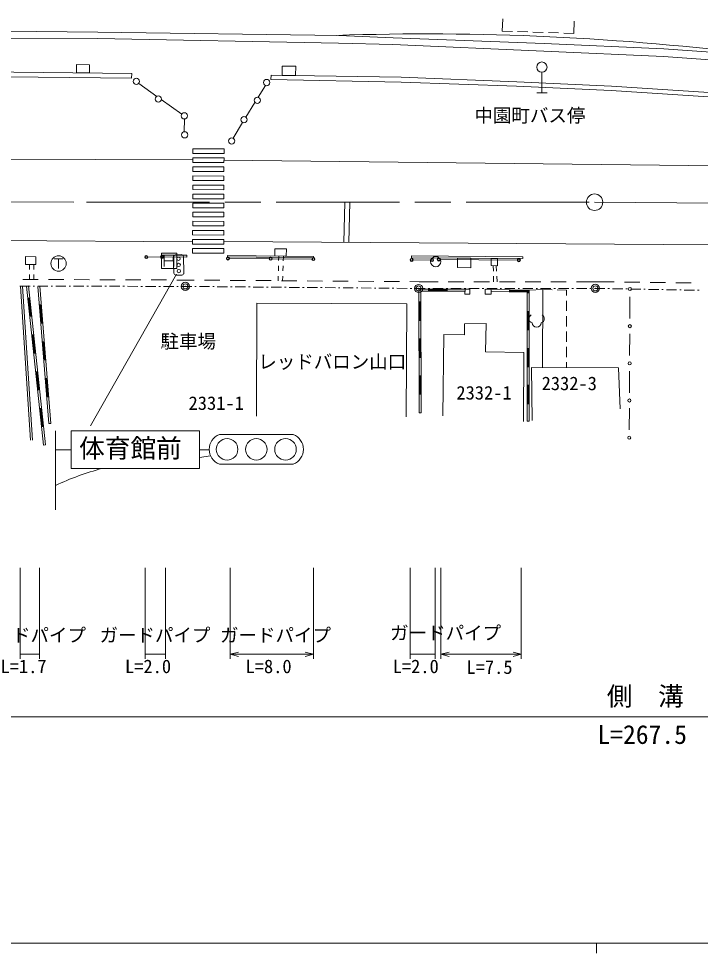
# Model space of a CAD drawing. Units: millimetres, scale not verified. Extents: x 40000 to 680000, y 20000 to 380000.
# Drawn here: x 111708 to 178118, y 204000 to 294997 of the extents above; entities that cross this region are included whole.
import ezdxf
from ezdxf.enums import TextEntityAlignment as Align

# ---------------------------------------------------------------- set-up
doc = ezdxf.new("R2010")
doc.units = ezdxf.units.MM
doc.header["$LTSCALE"] = 1000
doc.header["$PDMODE"] = 32
doc.header["$PDSIZE"] = 500
doc.linetypes.add('CHAIN', pattern=[18.5, 12, -1.5, 3.5, -1.5])
for name, color, linetype, lineweight in [('M-BGD', 7, 'Continuous', 13), ('M-BGD-EXST', 7, 'Continuous', 13), ('M-BMK', 2, 'CHAIN', 13), ('M-BMK-OTRS', 5, 'Continuous', 13), ('M-BMK-ROW', 30, 'Continuous', 13), ('M-BMK-SRVR', 3, 'Continuous', 13), ('M-STR-HTXT', 7, 'Continuous', 13), ('M-STR-STRC', 7, 'Continuous', 13), ('M-TTL-BAND', 7, 'Continuous', 13)]:
    doc.layers.add(name, color=color, linetype=linetype, lineweight=lineweight)
doc.layers.add('M-BMK-HTXT', color=7, linetype='Continuous')
doc.styles.add('ＭＳ ゴシック', font='')
doc.styles.get('ＭＳ ゴシック').set_extended_font_data('MS Gothic')

msp = doc.modelspace()

# ---------------------------------------------------------------- linework, layer by layer
at = {"layer": 'M-BGD'}
for p, q in [((158869, 294997), (158828, 293796)), ((165797, 293557), (165838, 294758)), ((158828, 293796), (159814, 293762)), ((160314, 293745), (161313, 293711)), ((161813, 293694), (162812, 293660)), ((163312, 293642), (164311, 293608)), ((164811, 293591), (165797, 293557)), ((136293, 289489), (136287, 289062)), ((162683, 289784), (162683, 287784)), ((123403, 288688), (125159, 287437)), ((135038, 287344), (135749, 288499)), ((162183, 287784), (163183, 287784)), ((125606, 287119), (127599, 285700)), ((133841, 285398), (134731, 286845)), ((127865, 285234), (127836, 283991)), ((132594, 283370), (133523, 284880)), ((125617, 270679), (125617, 272179)), ((125617, 272179), (127117, 272179)), ((127117, 272179), (127117, 270679)), ((124284, 271794), (125519, 271798)), ((125898, 271992), (125898, 270867)), ((125898, 271429), (126836, 271429)), ((126814, 270211), (126769, 271810)), ((126836, 271992), (126836, 270867)), ((127563, 272032), (126963, 272016)), ((127769, 271838), (127814, 270239)), ((132239, 271646), (136107, 271624)), ((136407, 271622), (140275, 271599)), ((137050, 271891), (137037, 271439)), ((137493, 271886), (137480, 271435)), ((150137, 271510), (151837, 271502)), ((152793, 271537), (160288, 271474)), ((112747, 270581), (112748, 271060)), ((113177, 271054), (113181, 270577)), ((127117, 270679), (125617, 270679)), ((137022, 270939), (137008, 270439)), ((137466, 270935), (137451, 270435)), ((157957, 270420), (157943, 270952)), ((158223, 270950), (158255, 270418)), ((112110, 269605), (113610, 269600)), ((112747, 269603), (112747, 270081)), ((113186, 270077), (113190, 269601)), ((114610, 269596), (116110, 269591)), ((117110, 269588), (118610, 269583)), ((119610, 269579), (121110, 269574)), ((122110, 269571), (123610, 269565)), ((124610, 269562), (126110, 269557)), ((127020, 270016), (127619, 270033)), ((127110, 269553), (127916, 269551)), ((127916, 269551), (128819, 269544)), ((129819, 269537), (131319, 269527)), ((132319, 269520), (133819, 269509)), ((134819, 269502), (136319, 269492)), ((136994, 269939), (136980, 269487)), ((137319, 269485), (138819, 269474)), ((137437, 269935), (137424, 269484)), ((139819, 269467), (141319, 269457)), ((142319, 269450), (143819, 269439)), ((144819, 269432), (146319, 269422)), ((147319, 269415), (148819, 269404)), ((149819, 269397), (150722, 269391)), ((150722, 269391), (152564, 269390)), ((153564, 269390), (155064, 269389)), ((156064, 269389), (157564, 269388)), ((157984, 269388), (157970, 269920)), ((158285, 269919), (158317, 269388)), ((158564, 269387), (160064, 269387)), ((161064, 269386), (162564, 269386)), ((163564, 269385), (165064, 269384)), ((166064, 269384), (167907, 269383)), ((167907, 269383), (169728, 269362)), ((112864, 253952), (111892, 268951)), ((113039, 253952), (112067, 268951)), ((112456, 268950), (112655, 268972)), ((114129, 253471), (112456, 268950)), ((114327, 253492), (112655, 268972)), ((113764, 268949), (113564, 268933)), ((113564, 268933), (114642, 255576)), ((113764, 268949), (114841, 255592)), ((150717, 256624), (150700, 268674)), ((150700, 268674), (155192, 268660)), ((150917, 256624), (150900, 268474)), ((150900, 268474), (155192, 268460)), ((151651, 268671), (151651, 268471)), ((151651, 268631), (153451, 268626)), ((151651, 268591), (153451, 268586)), ((151651, 268551), (153451, 268546)), ((151651, 268511), (153451, 268506)), ((153451, 268466), (153451, 268666)), ((155192, 268660), (155192, 268460)), ((157740, 268645), (157737, 268445)), ((157737, 268445), (161255, 268381)), ((157740, 268645), (161455, 268577)), ((159540, 268612), (159536, 268412)), ((161295, 268420), (159537, 268452)), ((159538, 268492), (161335, 268459)), ((159539, 268572), (161415, 268538)), ((161375, 268499), (159539, 268532)), ((161335, 268300), (161335, 268459)), ((161375, 268499), (161375, 268300)), ((161415, 268300), (161415, 268538)), ((161455, 268577), (161440, 255816)), ((162782, 268622), (163685, 268602)), ((164185, 268591), (165088, 268572)), ((165088, 268572), (165087, 268041)), ((170727, 269351), (172227, 269334)), ((173227, 269323), (174727, 269305)), ((175727, 269294), (177227, 269277)), ((112781, 267809), (112582, 267787)), ((112815, 266002), (112622, 267792)), ((112855, 266006), (112662, 267796)), ((112895, 266011), (112701, 267800)), ((112934, 266015), (112741, 267805)), ((161255, 268381), (161240, 255816)), ((161455, 268300), (161255, 268300)), ((161295, 268420), (161295, 268300)), ((165086, 267541), (165084, 266541)), ((171264, 267928), (171253, 265809)), ((113909, 267155), (113709, 267139)), ((113749, 267142), (113894, 265348)), ((113789, 267145), (113934, 265351)), ((113829, 267148), (113974, 265354)), ((113869, 267152), (114013, 265357)), ((134912, 267291), (134862, 256292)), ((149512, 267224), (134912, 267291)), ((149512, 267224), (149462, 256225)), ((150902, 267424), (150702, 267424)), ((150744, 265624), (150742, 267424)), ((150784, 265624), (150782, 267424)), ((150824, 265624), (150822, 267424)), ((150864, 265624), (150862, 267424)), ((112775, 265998), (112974, 266019)), ((161453, 266500), (161253, 266500)), ((161293, 266500), (161291, 264700)), ((161333, 266500), (161331, 264700)), ((161373, 266500), (161371, 264700)), ((161413, 266500), (161411, 264700)), ((165083, 266041), (165081, 265041)), ((113854, 265345), (114053, 265361)), ((150704, 265624), (150904, 265624)), ((113167, 264230), (112969, 264208)), ((113202, 262423), (113008, 264212)), ((113242, 262427), (113048, 264217)), ((113281, 262431), (113088, 264221)), ((113321, 262436), (113128, 264225)), ((161251, 264700), (161451, 264700)), ((165080, 264541), (165078, 263541)), ((171245, 264309), (171233, 262190)), ((114198, 263566), (113999, 263550)), ((114038, 263554), (114183, 261759)), ((114078, 263557), (114223, 261763)), ((114118, 263560), (114263, 261766)), ((114158, 263563), (114303, 261769)), ((150907, 263824), (150707, 263824)), ((150750, 262024), (150747, 263824)), ((150790, 262024), (150787, 263824)), ((150830, 262024), (150827, 263824)), ((150870, 262024), (150867, 263824)), ((165077, 263041), (165075, 262041)), ((113162, 262419), (113361, 262440)), ((161448, 262900), (161248, 262900)), ((161288, 262900), (161286, 261100)), ((161328, 262900), (161326, 261100)), ((161368, 262900), (161366, 261100)), ((161408, 262900), (161406, 261100)), ((114143, 261756), (114343, 261772)), ((150710, 262024), (150910, 262024)), ((165074, 261541), (165073, 261011)), ((113554, 260651), (113355, 260629)), ((113588, 258844), (113395, 260633)), ((113628, 258848), (113435, 260638)), ((113668, 258852), (113475, 260642)), ((113708, 258857), (113514, 260646)), ((161246, 261100), (161446, 261100)), ((171225, 260690), (171214, 258571)), ((114487, 259978), (114288, 259962)), ((114328, 259965), (114473, 258171)), ((114368, 259968), (114513, 258174)), ((114408, 259972), (114552, 258177)), ((114448, 259975), (114592, 258181)), ((150912, 260224), (150712, 260224)), ((150755, 258424), (150752, 260224)), ((150795, 258424), (150792, 260224)), ((150835, 258424), (150832, 260224)), ((150875, 258424), (150872, 260224)), ((113549, 258839), (113747, 258861)), ((161444, 259300), (161244, 259300)), ((161284, 259300), (161282, 257500)), ((161324, 259300), (161322, 257500)), ((161364, 259300), (161362, 257500)), ((161404, 259300), (161402, 257500)), ((114433, 258168), (114632, 258184)), ((150715, 258424), (150915, 258424)), ((113941, 257071), (113742, 257050)), ((113975, 255265), (113782, 257054)), ((114015, 255269), (113821, 257058)), ((114055, 255273), (113861, 257063)), ((114094, 255277), (113901, 257067)), ((150717, 256624), (150917, 256624)), ((161242, 257500), (161442, 257500)), ((171206, 257071), (171195, 254952)), ((161440, 255816), (161240, 255816)), ((113935, 255260), (114134, 255282)), ((114841, 255592), (114642, 255576)), ((114129, 253471), (114327, 253492))]:
    msp.add_line(p, q, dxfattribs=at)
for points in [[(68097, 294241), (85293, 293997), (101405, 293880), (119433, 293693), (142895, 293366), (148189, 293148), (162911, 292585), (174573, 292050), (184178, 291372)], [(68097, 293613), (85296, 293395), (101398, 293141), (119401, 293059), (142874, 292628), (148160, 292478), (162880, 291846), (174530, 291312), (184126, 290636)], [(136293, 289489), (148969, 289307), (160228, 288858), (169470, 288437), (182927, 287565), (191735, 287015), (198324, 286671), (206519, 285965), (212590, 285383), (230528, 283785), (237633, 283187), (241215, 283007), (251221, 282565), (264487, 281835), (279153, 281057), (292220, 280452), (301257, 280121), (316871, 280070)], [(136287, 289062), (148957, 288823), (160210, 288431), (169447, 288010), (182900, 287139), (191710, 286588), (198295, 286244), (206480, 285539), (212551, 284957), (230491, 283360), (237605, 282760), (241194, 282580), (251194, 282066), (264472, 281372), (279132, 280630), (292202, 280025), (301278, 279726), (316869, 279642)], [(162754, 261018), (162782, 268622), (161434, 268578), (161455, 268577)], [(153034, 256335), (153116, 264255), (155144, 264207), (155144, 265301), (157242, 265308), (157181, 262562), (160915, 262494), (160902, 255784)], [(161733, 255860), (161673, 261021), (170139, 260997), (170312, 257014)]]:
    msp.add_lwpolyline(points, dxfattribs=at)
for points in [[(117337, 289735), (118614, 289721), (118623, 290518), (117345, 290532)], [(137367, 289474), (138689, 289455), (138702, 290365), (137380, 290384)], [(68096, 290268), (122716, 289676), (122711, 289209), (68091, 289801)], [(136665, 271895), (137780, 271883), (137787, 272575), (136673, 272587)], [(112380, 271841), (113377, 271827), (113366, 271051), (112369, 271065)], [(125670, 271979), (128100, 271965), (128099, 271785), (125669, 271799)], [(132059, 271944), (140418, 271855), (140417, 271723), (132058, 271812)], [(149982, 271894), (160841, 271822), (160839, 271635), (149981, 271708)], [(154453, 271678), (155772, 271669), (155766, 270752), (154447, 270761)], [(157746, 271656), (158369, 271652), (158364, 270949), (157741, 270954)], [(155192, 268660), (155670, 268658), (155669, 268165), (155191, 268166)], [(157159, 268656), (157740, 268645), (157732, 268173), (157150, 268184)]]:
    msp.add_lwpolyline(points, close=True, dxfattribs=at)
for centre, radius in [((162683, 290284), 500), ((123174, 288891), 305), ((135866, 288781), 305), ((125304, 287169), 305), ((134957, 287050), 305), ((127858, 285539), 305), ((133656, 285155), 305), ((127885, 283690), 305), ((132462, 283095), 305), ((124134, 271793), 150), ((124134, 271793), 120), ((124134, 271793), 100), ((125669, 271799), 150), ((125669, 271799), 120), ((125669, 271799), 100), ((127275, 271624), 167), ((127291, 271024), 167), ((132089, 271647), 150), ((132089, 271647), 120), ((132089, 271647), 100), ((136257, 271623), 150), ((136257, 271623), 120), ((136257, 271623), 100), ((140425, 271599), 150), ((140425, 271599), 120), ((140425, 271599), 100), ((149987, 271510), 150), ((149987, 271510), 120), ((149987, 271510), 100), ((152334, 271341), 500), ((151987, 271501), 150), ((151987, 271501), 120), ((151987, 271501), 100), ((152643, 271538), 150), ((152643, 271538), 120), ((152643, 271538), 100), ((160438, 271473), 150), ((160438, 271473), 120), ((160438, 271473), 100), ((127308, 270425), 167), ((171268, 268678), 150), ((171249, 265059), 150), ((171229, 261440), 150), ((171210, 257821), 150), ((171191, 254202), 150)]:
    msp.add_circle(centre, radius, dxfattribs=at)
for centre, radius, start, end in [((151425, 33811), 259707, 82.75434, 91.9392), ((127066, 271724), 310, 109.42565, 163.78678), ((127482, 271741), 302, 18.73182, 74.48061), ((127112, 270320), 318, 200.17644, 253.03599), ((127508, 270333), 320, 290.4028, 342.80963), ((161824, 265789), 402, 116.08703, 255.33416), ((162520, 265789), 402, 284.66584, 63.91297), ((162172, 265400), 450, 180, 0)]:
    msp.add_arc(centre, radius, start, end, dxfattribs=at)
at = {"layer": 'M-BGD-EXST'}
for p, q in [((115180, 271613), (116005, 271613)), ((115593, 271613), (115593, 270676))]:
    msp.add_line(p, q, dxfattribs=at)
msp.add_circle((115593, 271163), 750, dxfattribs=at)
at = {"layer": 'M-BMK'}
msp.add_lwpolyline([(68092, 277442), (118304, 277128), (167815, 277129), (224911, 276665), (268009, 276187), (324564, 275693), (368056, 275272), (420719, 274641), (468060, 274148), (522514, 273594), (568402, 273241)], dxfattribs=at)
at = {"layer": 'M-BMK-OTRS'}
for p, q in [((68093, 281504), (128690, 281242)), ((98116, 273456), (128644, 273273))]:
    msp.add_line(p, q, dxfattribs=at)
for points in [[(131705, 281214), (236351, 280029), (316851, 279043)], [(131683, 273291), (184049, 272948), (255366, 272230), (316720, 271801)]]:
    msp.add_lwpolyline(points, dxfattribs=at)
at = {"layer": 'M-BMK-ROW'}
for p, q in [((111812, 268951), (112812, 268950)), ((113112, 268950), (113262, 268950)), ((113562, 268949), (114562, 268948)), ((114862, 268948), (115012, 268947)), ((115312, 268947), (116312, 268946)), ((116612, 268946), (116762, 268945)), ((117062, 268945), (118062, 268944)), ((118362, 268944), (118512, 268943)), ((118812, 268943), (119812, 268942)), ((120112, 268942), (120262, 268941)), ((120562, 268941), (121562, 268940)), ((121862, 268940), (122012, 268939)), ((122312, 268939), (123312, 268938)), ((123612, 268937), (123762, 268937)), ((124062, 268937), (125062, 268936)), ((125362, 268935), (125512, 268935)), ((125812, 268935), (126812, 268934)), ((127112, 268933), (127262, 268933)), ((127562, 268933), (127948, 268932)), ((127948, 268932), (128562, 268927)), ((128862, 268924), (129012, 268923)), ((129312, 268920), (130311, 268911)), ((130611, 268908), (130761, 268907)), ((131061, 268904), (132061, 268895)), ((132361, 268893), (132511, 268891)), ((132811, 268889), (133811, 268880)), ((134111, 268877), (134261, 268876)), ((134561, 268873), (135561, 268864)), ((135861, 268861), (136011, 268860)), ((136311, 268857), (137311, 268848)), ((137611, 268845), (137761, 268844)), ((138061, 268841), (139061, 268832)), ((139361, 268830), (139511, 268828)), ((139811, 268826), (140811, 268817)), ((141111, 268814), (141261, 268812)), ((141561, 268810), (142561, 268801)), ((142861, 268798), (143011, 268797)), ((143311, 268794), (144311, 268785)), ((144611, 268782), (144761, 268781)), ((145061, 268778), (146061, 268769)), ((146361, 268766), (146511, 268765)), ((146811, 268762), (147811, 268753)), ((148111, 268751), (148261, 268749)), ((148561, 268747), (149561, 268738)), ((149861, 268735), (150011, 268734)), ((150311, 268731), (150674, 268728)), ((150674, 268728), (151311, 268728)), ((151611, 268728), (151761, 268728)), ((152061, 268729), (153061, 268729)), ((153361, 268730), (153511, 268730)), ((153811, 268730), (154811, 268731)), ((155111, 268731), (155261, 268731)), ((155561, 268731), (156561, 268732)), ((156861, 268732), (157011, 268732)), ((157311, 268732), (158311, 268733)), ((158611, 268733), (158761, 268734)), ((159061, 268734), (160061, 268734)), ((160361, 268735), (160511, 268735)), ((160811, 268735), (161811, 268736)), ((162111, 268736), (162261, 268736)), ((162561, 268736), (163561, 268737)), ((163861, 268737), (164011, 268737)), ((164311, 268738), (165311, 268738)), ((165611, 268739), (165761, 268739)), ((166061, 268739), (167061, 268740)), ((167361, 268740), (167511, 268740)), ((167811, 268740), (167894, 268740)), ((167894, 268740), (168811, 268723)), ((169110, 268718), (169260, 268715)), ((169560, 268709), (170560, 268691)), ((170860, 268686), (171010, 268683)), ((171310, 268677), (172310, 268659)), ((172610, 268653), (172760, 268651)), ((173060, 268645), (174060, 268627)), ((174360, 268621), (174510, 268618)), ((174809, 268613), (175809, 268594)), ((176109, 268589), (176259, 268586)), ((176559, 268581), (177559, 268562)), ((177859, 268557), (178009, 268554))]:
    msp.add_line(p, q, dxfattribs=at)
for centre in [(127948, 268932), (150674, 268728), (167894, 268740)]:
    msp.add_circle(centre, 400, dxfattribs=at)
for p in [(127948, 268932), (150674, 268728), (167894, 268740)]:
    msp.add_point(p, dxfattribs=at)
at = {"layer": 'M-BMK-SRVR'}
msp.add_circle((167815, 277129), 800, dxfattribs=at)
at = {"layer": 'M-STR-HTXT'}
for p, q in [((127077, 270139), (118714, 255350)), ((111851, 241545), (111851, 232660)), ((113750, 241545), (113750, 232660)), ((124043, 241545), (124043, 232660)), ((126006, 241545), (126006, 232660)), ((132316, 241545), (132316, 232660)), ((140430, 241545), (140430, 232660)), ((149859, 241545), (149859, 232660)), ((152278, 241545), (152278, 232660)), ((152846, 241545), (152846, 232660)), ((160673, 241545), (160673, 232660)), ((111851, 233112), (113750, 233112)), ((124043, 233112), (126006, 233112)), ((132316, 233112), (133116, 233312)), ((132316, 233112), (140430, 233112)), ((132316, 233112), (133116, 232912)), ((140430, 233112), (139630, 233312)), ((140430, 233112), (139630, 232912)), ((149859, 233112), (152278, 233112)), ((152846, 233112), (153646, 233312)), ((152846, 233112), (160673, 233112)), ((152846, 233112), (153646, 232912)), ((160673, 233112), (159873, 233312)), ((160673, 233112), (159873, 232912)), ((67887, 227013), (335127, 227013))]:
    msp.add_line(p, q, dxfattribs=at)
at = {"layer": 'M-STR-STRC'}
for p, q in [((143480, 277129), (143395, 273215)), ((143971, 277129), (143875, 273211)), ((115285, 247185), (115285, 254855)), ((116816, 251215), (116816, 254855)), ((116816, 254855), (129319, 254855)), ((129319, 254855), (129319, 251215)), ((131266, 254504), (138450, 254504)), ((116816, 253035), (115285, 253035)), ((130266, 253035), (129319, 253035)), ((130408, 252424), (129319, 252269)), ((129319, 251215), (116816, 251215)), ((138450, 251631), (131266, 251631))]:
    msp.add_line(p, q, dxfattribs=at)
for points in [[(128684, 282334), (131716, 282326), (131714, 281876), (128683, 281884)], [(128681, 281451), (131713, 281443), (131711, 280993), (128680, 281001)], [(128678, 280569), (131710, 280561), (131708, 280111), (128677, 280119)], [(128675, 279686), (131707, 279678), (131705, 279228), (128674, 279236)], [(128672, 278803), (131704, 278795), (131702, 278345), (128671, 278353)], [(128669, 277921), (131701, 277913), (131699, 277463), (128668, 277471)], [(128666, 277038), (131698, 277030), (131696, 276580), (128665, 276588)], [(128663, 276155), (131695, 276147), (131693, 275697), (128662, 275705)], [(128660, 275273), (131692, 275265), (131690, 274815), (128659, 274823)], [(128657, 274390), (131689, 274382), (131687, 273932), (128656, 273940)], [(128654, 273507), (131686, 273499), (131684, 273049), (128653, 273057)], [(128651, 272625), (131683, 272617), (131681, 272167), (128650, 272175)]]:
    msp.add_lwpolyline(points, close=True, dxfattribs=at)
for centre in [(132012, 253068), (134858, 253068), (137704, 253068)]:
    msp.add_circle(centre, 1050, dxfattribs=at)
for centre, radius, start, end in [((131797, 253068), 1532, 110.30547, 249.69453), ((137919, 253068), 1532, 290.30547, 69.69453), ((127942, 221999), 30323, 105.52986, 114.67264)]:
    msp.add_arc(centre, radius, start, end, dxfattribs=at)
at = {"layer": 'M-TTL-BAND'}
for p, q in [((40000, 205000), (579000, 205000)), ((168000, 205000), (168000, 204000))]:
    msp.add_line(p, q, dxfattribs=at)

# ---------------------------------------------------------------- texts
at = {"layer": 'M-BGD', "style": 'ＭＳ ゴシック'}
msp.add_text('中園町バス停', height=1320, dxfattribs=at).set_placement((161518, 285578), align=Align.MIDDLE_CENTER)
for s, p in [('駐車場', (128230, 262527)), ('レッドバロン山口', (142257, 260540))]:
    msp.add_text(s, height=1320, dxfattribs=at).set_placement(p, align=Align.BOTTOM_CENTER)
at = {"layer": 'M-BMK-HTXT', "style": 'ＭＳ ゴシック'}
for s, p in [('2332-3', (165352, 258435)), ('2332-1', (157045, 257523)), ('2331-1', (130953, 256515))]:
    msp.add_text(s, height=1320, dxfattribs=at).set_placement(p, align=Align.BOTTOM_CENTER)
at = {"layer": 'M-STR-HTXT', "style": 'ＭＳ ゴシック'}
for s, height, p in [('ガードパイプ', 1320, (112858, 233923)), ('ガードパイプ', 1320, (124986, 233923)), ('ガードパイプ', 1320, (136728, 233923)), ('ガードパイプ', 1320, (153304, 234138)), ('L=1.7', 1320, (112184, 230882)), ('L=2.0', 1320, (124312, 230882)), ('L=8.0', 1320, (136055, 230882)), ('L=2.0', 1320, (150391, 230882)), ('L=7.5', 1320, (157580, 230808)), ('側\u3000溝', 1833, (172754, 227569)), ('L=267.5', 1833, (172452, 223836))]:
    msp.add_text(s, height=height, dxfattribs=at).set_placement(p, align=Align.BOTTOM_CENTER)
at = {"layer": 'M-STR-STRC', "style": 'ＭＳ ゴシック'}
msp.add_text('体育館前', height=1833, dxfattribs=at).set_placement((122597, 251706), align=Align.BOTTOM_CENTER)

doc.saveas('drawing.dxf')
